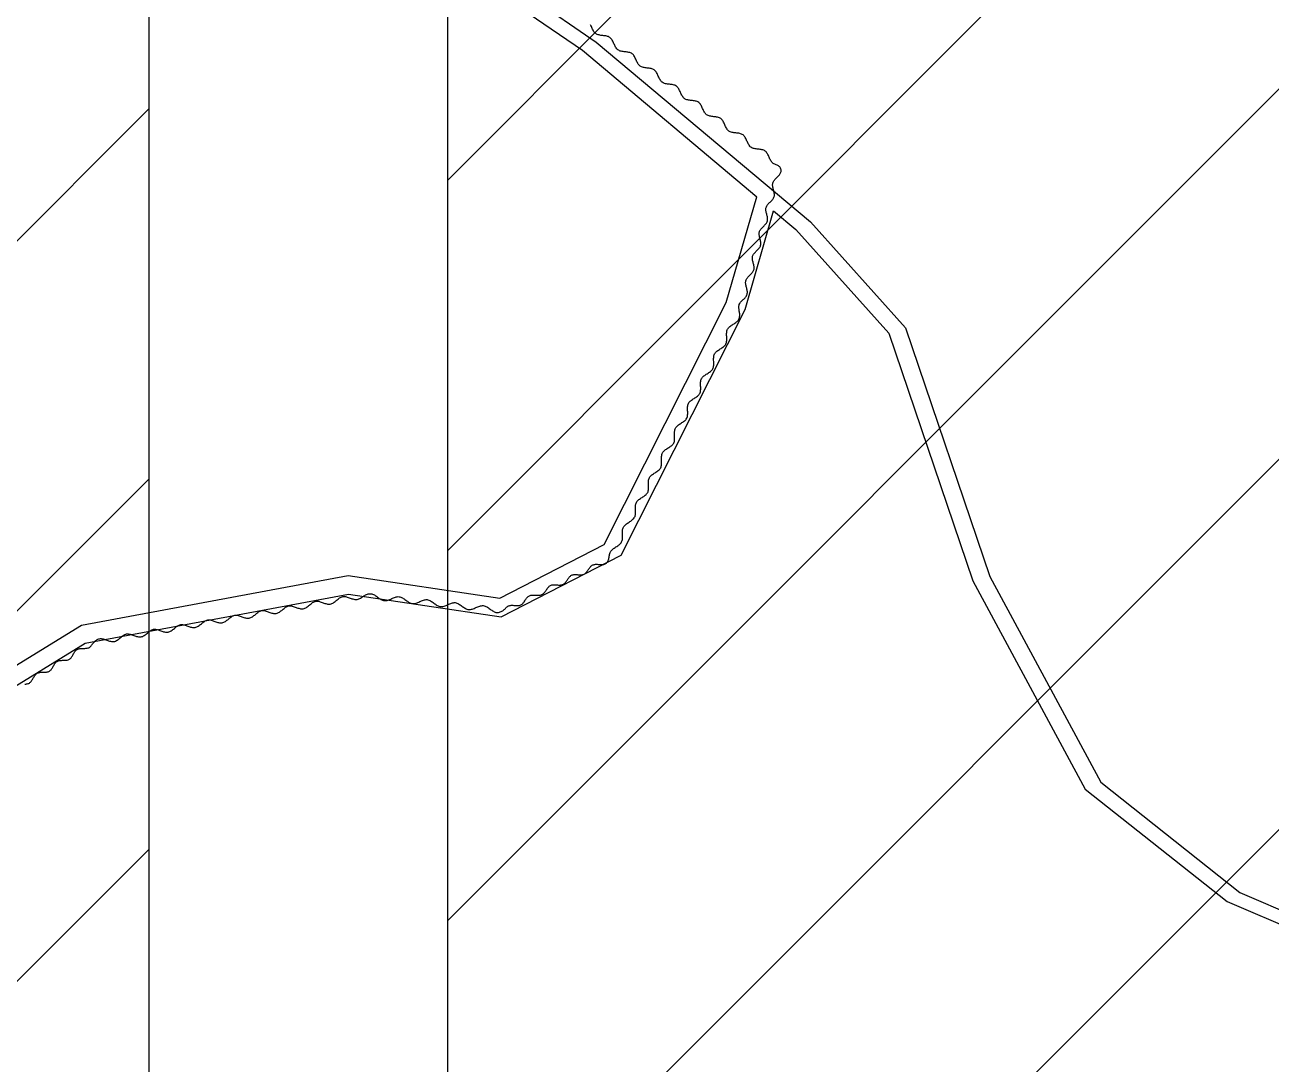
# Model space of a CAD drawing. Header units: metres. Extents: x 511779 to 512620, y 196282 to 196876.
# Drawn here: x 512523.27 to 512529.22, y 196418.81 to 196423.77 of the extents above; entities that cross this region are included whole.
import ezdxf

# ---------------------------------------------------------------- set-up
doc = ezdxf.new("R2010")
doc.units = ezdxf.units.M
doc.header["$MEASUREMENT"] = 0
doc.layers.get('0').update_dxf_attribs({"linetype": 'CONTINUOUS'})
for name, color, linetype in [('BANGUNAN', 5, 'CONTINUOUS'), ('KOP', 7, 'CONTINUOUS'), ('sungai', 45, 'CONTINUOUS')]:
    doc.layers.add(name, color=color, linetype=linetype)

msp = doc.modelspace()

# ---------------------------------------------------------------- hatches: boundary and pattern name
at = {"layer": 'KOP', "ltscale": 0.5}
h = msp.add_hatch(dxfattribs=at)
h.set_pattern_fill('ANSI31', color=1, scale=10, style=0)
h.set_pattern_definition([(45, (71.4876, 0), (-0.8838834765, 0.8838834765), [])])
edge = h.paths.add_edge_path(flags=16)
edge.add_arc((512532.4233, 196433.4781), 3.057, 0, 360)
h.paths.add_polyline_path([(512523.8585, 196440.9504), (512543.8085, 196440.9504), (512543.8085, 196423.8504), (512523.8585, 196423.8504)])
h.paths.add_polyline_path([(512542.3835, 196440.9504), (512562.3335, 196440.9504), (512562.3335, 196423.8504), (512542.3835, 196423.8504)])
edge = h.paths.add_edge_path(flags=16)
edge.add_arc((512551.9548, 196433.4781), 3.057, 0, 360)
h.paths.add_polyline_path([(512560.9085, 196440.9504), (512580.8585, 196440.9504), (512580.8585, 196423.8504), (512560.9085, 196423.8504)])
edge = h.paths.add_edge_path(flags=16)
edge.add_arc((512570.1256, 196433.4781), 3.057, 0, 360)
h.paths.add_polyline_path([(512579.4335, 196425.2754), (512599.3835, 196425.2754), (512599.3835, 196408.1754), (512579.4335, 196408.1754)])
edge = h.paths.add_edge_path(flags=16)
edge.add_arc((512589.1438, 196417.6648), 3.057, 0, 360)
h.paths.add_polyline_path([(512560.9085, 196425.2754), (512580.8585, 196425.2754), (512580.8585, 196408.1754), (512560.9085, 196408.1754)])
h.paths.add_polyline_path([(512542.3835, 196425.2754), (512562.3335, 196425.2754), (512562.3335, 196408.1754), (512542.3835, 196408.1754)])
h.paths.add_polyline_path([(512523.8585, 196425.2754), (512543.8085, 196425.2754), (512543.8085, 196408.1754), (512523.8585, 196408.1754)])
h.paths.add_polyline_path([(512505.3335, 196425.2754), (512525.2835, 196425.2754), (512525.2835, 196408.1754), (512505.3335, 196408.1754)])
h.paths.add_polyline_path([(512523.8585, 196409.6004), (512543.8085, 196409.6004), (512543.8085, 196392.5004), (512523.8585, 196392.5004)])
h.paths.add_polyline_path([(512505.3335, 196409.6004), (512525.2835, 196409.6004), (512525.2835, 196392.5004), (512505.3335, 196392.5004)])
h.paths.add_polyline_path([(512542.3835, 196409.6004), (512562.3335, 196409.6004), (512562.3335, 196392.5004), (512542.3835, 196392.5004)])
h.paths.add_polyline_path([(512560.9085, 196409.6004), (512580.8585, 196409.6004), (512580.8585, 196392.5004), (512560.9085, 196392.5004)])
h.paths.add_polyline_path([(512579.4335, 196409.6004), (512599.3835, 196409.6004), (512599.3835, 196392.5004), (512579.4335, 196392.5004)])
h.paths.add_polyline_path([(512597.9585, 196393.9254), (512617.9085, 196393.9254), (512617.9085, 196376.8254), (512597.9585, 196376.8254)])
h.paths.add_polyline_path([(512579.4335, 196393.9254), (512599.3835, 196393.9254), (512599.3835, 196376.8254), (512579.4335, 196376.8254)])
h.paths.add_polyline_path([(512560.9085, 196393.9254), (512580.8585, 196393.9254), (512580.8585, 196376.8254), (512560.9085, 196376.8254)])
h.paths.add_polyline_path([(512542.3835, 196393.9254), (512562.3335, 196393.9254), (512562.3335, 196376.8254), (512542.3835, 196376.8254)])
h.paths.add_polyline_path([(512523.8585, 196393.9254), (512543.8085, 196393.9254), (512543.8085, 196376.8254), (512523.8585, 196376.8254)])
edge = h.paths.add_edge_path(flags=16)
edge.add_arc((512571.0155, 196385.1874), 3.057, 0, 360)
edge = h.paths.add_edge_path(flags=16)
edge.add_arc((512551.7902, 196384.481), 3.057, 0, 360)
edge = h.paths.add_edge_path(flags=16)
edge.add_arc((512532.9877, 196384.481), 3.057, 0, 360)
edge = h.paths.add_edge_path(flags=16)
edge.add_arc((512533.8992, 196400.4208), 3.057, 0, 360)
edge = h.paths.add_edge_path(flags=16)
edge.add_arc((512514.3971, 196399.6911), 3.057, 0, 360)
edge = h.paths.add_edge_path(flags=16)
edge.add_arc((512515.1553, 196416.9261), 3.057, 0, 360)
edge = h.paths.add_edge_path(flags=16)
edge.add_arc((512533.5705, 196417.021), 3.057, 0, 360)
edge = h.paths.add_edge_path(flags=16)
edge.add_arc((512552.1483, 196417.1058), 3.057, 0, 360)
edge = h.paths.add_edge_path(flags=16)
edge.add_arc((512552.9492, 196400.5565), 3.057, 0, 360)
edge = h.paths.add_edge_path(flags=16)
edge.add_arc((512570.3514, 196400.5565), 3.057, 0, 360)
edge = h.paths.add_edge_path(flags=16)
edge.add_arc((512570.2939, 196416.8525), 3.057, 0, 360)
edge = h.paths.add_edge_path(flags=16)
edge.add_arc((512589.2652, 196401.2038), 3.057, 0, 360)
edge = h.paths.add_edge_path(flags=16)
edge.add_arc((512589.7985, 196384.821), 3.057, 0, 360)
edge = h.paths.add_edge_path(flags=16)
edge.add_arc((512608.2133, 196384.9436), 3.057, 0, 360)

# ---------------------------------------------------------------- linework, layer by layer
at = {"color": 5, "linetype": 'Continuous', "lineweight": -3}
for points in [[(512505.3335, 196425.2754), (512525.2835, 196425.2754), (512525.2835, 196408.1754), (512505.3335, 196408.1754)], [(512523.8585, 196425.2754), (512543.8085, 196425.2754), (512543.8085, 196408.1754), (512523.8585, 196408.1754)]]:
    msp.add_lwpolyline(points, close=True, dxfattribs=at)
at = {"layer": 'BANGUNAN', "color": 3, "linetype": 'Continuous'}
for p, q in [((512523.4376, 196425.439), (512525.9946, 196423.6873)), ((512523.3758, 196425.3964), (512525.9286, 196423.6476)), ((512525.9946, 196423.6873), (512527.0176, 196422.8282)), ((512525.9286, 196423.6476), (512526.7614, 196422.9483)), ((512526.6147, 196422.4436), (512526.7614, 196422.9483)), ((512526.7053, 196422.4107), (512526.8419, 196422.8806)), ((512526.8419, 196422.8806), (512526.9471, 196422.7923)), ((512526.9471, 196422.7923), (512527.3922, 196422.2969)), ((512527.0176, 196422.8282), (512527.4719, 196422.3226)), ((512526.0322, 196421.2887), (512526.6147, 196422.4436)), ((512526.1135, 196421.2371), (512526.7053, 196422.4107)), ((512527.4719, 196422.3226), (512527.8752, 196421.1353)), ((512527.3922, 196422.2969), (512527.7936, 196421.1153)), ((512525.5344, 196421.0325), (512526.0322, 196421.2887)), ((512525.5412, 196420.9426), (512526.1135, 196421.2371)), ((512523.5354, 196420.9035), (512524.8101, 196421.1403)), ((512524.8101, 196421.1403), (512525.5344, 196421.0325)), ((512527.8752, 196421.1353), (512528.404, 196420.1537)), ((512527.7936, 196421.1153), (512528.3292, 196420.121)), ((512523.5536, 196420.8177), (512524.811, 196421.0513)), ((512524.811, 196421.0513), (512525.5412, 196420.9426)), ((512523.0621, 196420.6115), (512523.5354, 196420.9035)), ((512523.097, 196420.536), (512523.5536, 196420.8177)), ((512528.3292, 196420.121), (512529.0077, 196419.5832)), ((512528.404, 196420.1537), (512529.0692, 196419.6264)), ((512529.0077, 196419.5832), (512529.6759, 196419.2972)), ((512529.0692, 196419.6264), (512529.7469, 196419.3364))]:
    msp.add_line(p, q, dxfattribs=at)
at = {"layer": 'sungai', "color": 43, "lineweight": -3, "ltscale": 30}
msp.add_lwpolyline([(512523.2657, 196420.6219), (512523.2696, 196420.6222), (512523.2734, 196420.6225), (512523.2771, 196420.6231), (512523.2807, 196420.624), (512523.284, 196420.6252), (512523.2871, 196420.6268), (512523.29, 196420.6288), (512523.2926, 196420.6311), (512523.2951, 196420.6338), (512523.2973, 196420.6367), (512523.2995, 196420.6399), (512523.3016, 196420.6432), (512523.3036, 196420.6467), (512523.3055, 196420.6502), (512523.3075, 196420.6537), (512523.3095, 196420.6571), (512523.3115, 196420.6604), (512523.3137, 196420.6636), (512523.316, 196420.6666), (512523.3184, 196420.6692), (512523.3211, 196420.6716), (512523.3239, 196420.6736), (512523.3271, 196420.6752), (512523.3304, 196420.6763), (512523.3339, 196420.6772), (512523.3376, 196420.6778), (512523.3414, 196420.6782), (512523.3453, 196420.6784), (512523.3493, 196420.6785), (512523.3533, 196420.6786), (512523.3573, 196420.6787), (512523.3613, 196420.6788), (512523.3652, 196420.679), (512523.369, 196420.6794), (512523.3727, 196420.68), (512523.3762, 196420.6809), (512523.3796, 196420.682), (512523.3827, 196420.6836), (512523.3855, 196420.6856), (512523.3882, 196420.688), (512523.3906, 196420.6906), (512523.3929, 196420.6936), (512523.3951, 196420.6968), (512523.3971, 196420.7001), (512523.3991, 196420.7035), (512523.4011, 196420.707), (512523.4031, 196420.7105), (512523.4051, 196420.714), (512523.4071, 196420.7173), (512523.4093, 196420.7205), (512523.4116, 196420.7234), (512523.414, 196420.7261), (512523.4167, 196420.7284), (512523.4195, 196420.7304), (512523.4226, 196420.732), (512523.426, 196420.7332), (512523.4295, 196420.7341), (512523.4332, 196420.7347), (512523.437, 196420.735), (512523.4409, 196420.7353), (512523.4449, 196420.7354), (512523.4489, 196420.7354), (512523.4529, 196420.7355), (512523.4569, 196420.7356), (512523.4608, 196420.7358), (512523.4646, 196420.7362), (512523.4683, 196420.7368), (512523.4718, 196420.7377), (512523.4751, 196420.7389), (512523.4782, 196420.7405), (512523.4811, 196420.7424), (512523.4837, 196420.7448), (512523.4862, 196420.7475), (512523.4885, 196420.7504), (512523.4906, 196420.7536), (512523.4927, 196420.7569), (512523.4947, 196420.7604), (512523.4967, 196420.7639), (512523.4986, 196420.7674), (512523.5006, 196420.7708), (512523.5027, 196420.7741), (512523.5048, 196420.7773), (512523.5071, 196420.7803), (512523.5096, 196420.7829), (512523.5122, 196420.7853), (512523.5151, 196420.7873), (512523.5182, 196420.7888), (512523.5215, 196420.79), (512523.5251, 196420.7909), (512523.5287, 196420.7915), (512523.5326, 196420.7919), (512523.5365, 196420.7921), (512523.5404, 196420.7922), (512523.5444, 196420.7923), (512523.5485, 196420.7924), (512523.5524, 196420.7925), (512523.5563, 196420.7927), (512523.5602, 196420.7931), (512523.5638, 196420.7937), (512523.5674, 196420.7945), (512523.5707, 196420.7957), (512523.5738, 196420.7973), (512523.5767, 196420.7993), (512523.5793, 196420.8016), (512523.5819, 196420.8043), (512523.5843, 196420.8072), (512523.5867, 196420.8103), (512523.5892, 196420.8135), (512523.5918, 196420.8168), (512523.5945, 196420.8201), (512523.5974, 196420.8233), (512523.6005, 196420.8264), (512523.6037, 196420.8293), (512523.6072, 196420.832), (512523.6108, 196420.8343), (512523.6145, 196420.8363), (512523.6184, 196420.8377), (512523.6224, 196420.8387), (512523.6264, 196420.8391), (512523.6306, 196420.8391), (512523.6349, 196420.8385), (512523.6392, 196420.8376), (512523.6435, 196420.8365), (512523.6479, 196420.8351), (512523.6524, 196420.8335), (512523.6568, 196420.8319), (512523.6612, 196420.8303), (512523.6656, 196420.8287), (512523.67, 196420.8273), (512523.6744, 196420.8261), (512523.6787, 196420.8252), (512523.683, 196420.8247), (512523.6871, 196420.8246), (512523.6912, 196420.825), (512523.6952, 196420.826), (512523.6991, 196420.8275), (512523.7029, 196420.8294), (512523.7067, 196420.8317), (512523.7104, 196420.8343), (512523.7141, 196420.8371), (512523.7177, 196420.84), (512523.7213, 196420.8431), (512523.725, 196420.8461), (512523.7286, 196420.849), (512523.7323, 196420.8518), (512523.736, 196420.8544), (512523.7398, 196420.8567), (512523.7436, 196420.8586), (512523.7475, 196420.8601), (512523.7515, 196420.8611), (512523.7556, 196420.8615), (512523.7597, 196420.8614), (512523.764, 196420.8609), (512523.7683, 196420.86), (512523.7727, 196420.8588), (512523.7771, 196420.8574), (512523.7815, 196420.8558), (512523.7859, 196420.8542), (512523.7903, 196420.8526), (512523.7948, 196420.8511), (512523.7992, 196420.8497), (512523.8035, 196420.8485), (512523.8078, 196420.8476), (512523.8121, 196420.847), (512523.8163, 196420.847), (512523.8203, 196420.8474), (512523.8243, 196420.8484), (512523.8282, 196420.8498), (512523.832, 196420.8518), (512523.8358, 196420.8541), (512523.8395, 196420.8566), (512523.8432, 196420.8594), (512523.8468, 196420.8624), (512523.8505, 196420.8654), (512523.8541, 196420.8684), (512523.8577, 196420.8713), (512523.8614, 196420.8741), (512523.8651, 196420.8767), (512523.8689, 196420.879), (512523.8727, 196420.8809), (512523.8766, 196420.8824), (512523.8806, 196420.8834), (512523.8847, 196420.8838), (512523.8889, 196420.8837), (512523.8931, 196420.8832), (512523.8974, 196420.8823), (512523.9018, 196420.8811), (512523.9062, 196420.8797), (512523.9106, 196420.8782), (512523.915, 196420.8766), (512523.9195, 196420.8749), (512523.9239, 196420.8734), (512523.9283, 196420.872), (512523.9326, 196420.8708), (512523.937, 196420.8699), (512523.9412, 196420.8694), (512523.9454, 196420.8693), (512523.9495, 196420.8697), (512523.9534, 196420.8707), (512523.9573, 196420.8722), (512523.9612, 196420.8741), (512523.9649, 196420.8764), (512523.9686, 196420.879), (512523.9723, 196420.8818), (512523.976, 196420.8847), (512523.9796, 196420.8877), (512523.9832, 196420.8907), (512523.9869, 196420.8937), (512523.9905, 196420.8965), (512523.9943, 196420.8991), (512523.998, 196420.9013), (512524.0018, 196420.9033), (512524.0057, 196420.9047), (512524.0097, 196420.9057), (512524.0138, 196420.9061), (512524.018, 196420.9061), (512524.0222, 196420.9055), (512524.0265, 196420.9046), (512524.0309, 196420.9035), (512524.0353, 196420.9021), (512524.0397, 196420.9005), (512524.0441, 196420.8989), (512524.0486, 196420.8973), (512524.053, 196420.8957), (512524.0574, 196420.8943), (512524.0618, 196420.8931), (512524.0661, 196420.8922), (512524.0703, 196420.8917), (512524.0745, 196420.8916), (512524.0786, 196420.892), (512524.0826, 196420.893), (512524.0865, 196420.8945), (512524.0903, 196420.8964), (512524.094, 196420.8987), (512524.0978, 196420.9013), (512524.1014, 196420.9041), (512524.1051, 196420.907), (512524.1087, 196420.9101), (512524.1123, 196420.9131), (512524.116, 196420.916), (512524.1197, 196420.9188), (512524.1234, 196420.9214), (512524.1271, 196420.9237), (512524.131, 196420.9256), (512524.1349, 196420.9271), (512524.1388, 196420.9281), (512524.1429, 196420.9285), (512524.1471, 196420.9284), (512524.1513, 196420.9279), (512524.1557, 196420.927), (512524.16, 196420.9258), (512524.1644, 196420.9244), (512524.1688, 196420.9228), (512524.1733, 196420.9212), (512524.1777, 196420.9196), (512524.1821, 196420.9181), (512524.1865, 196420.9167), (512524.1909, 196420.9155), (512524.1952, 196420.9146), (512524.1994, 196420.914), (512524.2036, 196420.914), (512524.2077, 196420.9144), (512524.2117, 196420.9154), (512524.2156, 196420.9168), (512524.2194, 196420.9188), (512524.2232, 196420.9211), (512524.2269, 196420.9236), (512524.2305, 196420.9264), (512524.2342, 196420.9294), (512524.2378, 196420.9324), (512524.2415, 196420.9354), (512524.2451, 196420.9383), (512524.2488, 196420.9411), (512524.2525, 196420.9437), (512524.2562, 196420.946), (512524.2601, 196420.9479), (512524.264, 196420.9494), (512524.268, 196420.9504), (512524.272, 196420.9508), (512524.2762, 196420.9507), (512524.2805, 196420.9502), (512524.2848, 196420.9493), (512524.2891, 196420.9481), (512524.2935, 196420.9467), (512524.298, 196420.9452), (512524.3024, 196420.9436), (512524.3068, 196420.9419), (512524.3112, 196420.9404), (512524.3156, 196420.939), (512524.32, 196420.9378), (512524.3243, 196420.9369), (512524.3286, 196420.9364), (512524.3327, 196420.9363), (512524.3368, 196420.9367), (512524.3408, 196420.9377), (512524.3447, 196420.9392), (512524.3485, 196420.9411), (512524.3523, 196420.9434), (512524.356, 196420.946), (512524.3597, 196420.9488), (512524.3633, 196420.9517), (512524.3669, 196420.9547), (512524.3706, 196420.9577), (512524.3742, 196420.9607), (512524.3779, 196420.9635), (512524.3816, 196420.9661), (512524.3854, 196420.9683), (512524.3892, 196420.9703), (512524.3931, 196420.9717), (512524.3971, 196420.9727), (512524.4012, 196420.9731), (512524.4053, 196420.9731), (512524.4096, 196420.9725), (512524.4139, 196420.9716), (512524.4183, 196420.9705), (512524.4226, 196420.9691), (512524.4271, 196420.9675), (512524.4315, 196420.9659), (512524.4359, 196420.9643), (512524.4404, 196420.9627), (512524.4448, 196420.9613), (512524.4491, 196420.9601), (512524.4534, 196420.9592), (512524.4577, 196420.9587), (512524.4619, 196420.9586), (512524.4659, 196420.959), (512524.4699, 196420.96), (512524.4738, 196420.9615), (512524.4776, 196420.9634), (512524.4814, 196420.9657), (512524.4851, 196420.9683), (512524.4888, 196420.9711), (512524.4924, 196420.974), (512524.4961, 196420.9771), (512524.4997, 196420.9801), (512524.5033, 196420.983), (512524.507, 196420.9858), (512524.5107, 196420.9884), (512524.5145, 196420.9907), (512524.5183, 196420.9926), (512524.5222, 196420.9941), (512524.5262, 196420.9951), (512524.5303, 196420.9955), (512524.5345, 196420.9954), (512524.5387, 196420.9949), (512524.543, 196420.994), (512524.5474, 196420.9928), (512524.5518, 196420.9914), (512524.5562, 196420.9898), (512524.5606, 196420.9882), (512524.5651, 196420.9866), (512524.5695, 196420.9851), (512524.5739, 196420.9836), (512524.5782, 196420.9825), (512524.5826, 196420.9816), (512524.5868, 196420.981), (512524.591, 196420.981), (512524.5951, 196420.9814), (512524.599, 196420.9824), (512524.6029, 196420.9838), (512524.6068, 196420.9858), (512524.6105, 196420.988), (512524.6142, 196420.9906), (512524.6179, 196420.9934), (512524.6216, 196420.9964), (512524.6252, 196420.9994), (512524.6288, 196421.0024), (512524.6325, 196421.0053), (512524.6361, 196421.0081), (512524.6398, 196421.0107), (512524.6436, 196421.013), (512524.6474, 196421.0149), (512524.6513, 196421.0164), (512524.6553, 196421.0174), (512524.6594, 196421.0178), (512524.6636, 196421.0177), (512524.6678, 196421.0172), (512524.6721, 196421.0163), (512524.6765, 196421.0151), (512524.6809, 196421.0137), (512524.6853, 196421.0122), (512524.6897, 196421.0106), (512524.6942, 196421.0089), (512524.6986, 196421.0074), (512524.703, 196421.006), (512524.7074, 196421.0048), (512524.7117, 196421.0039), (512524.7159, 196421.0034), (512524.7201, 196421.0033), (512524.7242, 196421.0037), (512524.7282, 196421.0047), (512524.7321, 196421.0062), (512524.7359, 196421.0081), (512524.7396, 196421.0104), (512524.7434, 196421.013), (512524.747, 196421.0158), (512524.7507, 196421.0187), (512524.7543, 196421.0217), (512524.7579, 196421.0247), (512524.7616, 196421.0277), (512524.7653, 196421.0305), (512524.769, 196421.0331), (512524.7727, 196421.0353), (512524.7766, 196421.0373), (512524.7804, 196421.0387), (512524.7844, 196421.0397), (512524.7885, 196421.0401), (512524.7927, 196421.0401), (512524.7969, 196421.0395), (512524.8012, 196421.0386), (512524.8056, 196421.0375), (512524.81, 196421.036), (512524.8144, 196421.0345), (512524.8189, 196421.0329), (512524.8233, 196421.0313), (512524.8277, 196421.0297), (512524.8321, 196421.0283), (512524.8365, 196421.0271), (512524.8408, 196421.0262), (512524.845, 196421.0257), (512524.8492, 196421.0256), (512524.8533, 196421.026), (512524.8573, 196421.027), (512524.8612, 196421.0285), (512524.8651, 196421.0304), (512524.8689, 196421.0325), (512524.8727, 196421.035), (512524.8766, 196421.0375), (512524.8805, 196421.0401), (512524.8845, 196421.0426), (512524.8886, 196421.0451), (512524.8928, 196421.0473), (512524.897, 196421.0493), (512524.9013, 196421.051), (512524.9056, 196421.0523), (512524.9099, 196421.0532), (512524.9141, 196421.0536), (512524.9183, 196421.0534), (512524.9225, 196421.0527), (512524.9266, 196421.0514), (512524.9307, 196421.0497), (512524.9347, 196421.0476), (512524.9387, 196421.0452), (512524.9426, 196421.0426), (512524.9466, 196421.0398), (512524.9505, 196421.0369), (512524.9545, 196421.0341), (512524.9584, 196421.0313), (512524.9624, 196421.0287), (512524.9664, 196421.0263), (512524.9704, 196421.0242), (512524.9744, 196421.0225), (512524.9785, 196421.0212), (512524.9827, 196421.0205), (512524.9869, 196421.0203), (512524.9912, 196421.0207), (512524.9955, 196421.0215), (512524.9999, 196421.0227), (512525.0043, 196421.0242), (512525.0087, 196421.026), (512525.0132, 196421.0279), (512525.0176, 196421.0298), (512525.0221, 196421.0318), (512525.0265, 196421.0337), (512525.0309, 196421.0354), (512525.0353, 196421.0369), (512525.0397, 196421.0381), (512525.044, 196421.039), (512525.0483, 196421.0394), (512525.0525, 196421.0392), (512525.0567, 196421.0385), (512525.0608, 196421.0372), (512525.0649, 196421.0355), (512525.0689, 196421.0334), (512525.0729, 196421.031), (512525.0768, 196421.0284), (512525.0808, 196421.0256), (512525.0847, 196421.0227), (512525.0887, 196421.0199), (512525.0926, 196421.0171), (512525.0966, 196421.0145), (512525.1006, 196421.0121), (512525.1046, 196421.01), (512525.1086, 196421.0083), (512525.1128, 196421.007), (512525.1169, 196421.0063), (512525.1211, 196421.0061), (512525.1254, 196421.0065), (512525.1297, 196421.0073), (512525.1341, 196421.0085), (512525.1385, 196421.01), (512525.1429, 196421.0118), (512525.1474, 196421.0137), (512525.1518, 196421.0156), (512525.1563, 196421.0176), (512525.1607, 196421.0195), (512525.1651, 196421.0212), (512525.1695, 196421.0227), (512525.1739, 196421.0239), (512525.1782, 196421.0248), (512525.1825, 196421.0251), (512525.1867, 196421.025), (512525.1909, 196421.0243), (512525.195, 196421.023), (512525.1991, 196421.0213), (512525.2031, 196421.0192), (512525.2071, 196421.0168), (512525.211, 196421.0141), (512525.215, 196421.0114), (512525.2189, 196421.0085), (512525.2229, 196421.0057), (512525.2268, 196421.0029), (512525.2308, 196421.0003), (512525.2348, 196420.9979), (512525.2388, 196420.9958), (512525.2428, 196420.9941), (512525.247, 196420.9928), (512525.2511, 196420.9921), (512525.2553, 196420.9919), (512525.2596, 196420.9923), (512525.264, 196420.9931), (512525.2683, 196420.9943), (512525.2727, 196420.9958), (512525.2771, 196420.9976), (512525.2816, 196420.9994), (512525.286, 196421.0014), (512525.2905, 196421.0034), (512525.2949, 196421.0053), (512525.2993, 196421.007), (512525.3037, 196421.0085), (512525.3081, 196421.0097), (512525.3124, 196421.0106), (512525.3167, 196421.0109), (512525.321, 196421.0108), (512525.3251, 196421.01), (512525.3292, 196421.0088), (512525.3333, 196421.0071), (512525.3373, 196421.005), (512525.3413, 196421.0026), (512525.3453, 196420.9999), (512525.3492, 196420.9972), (512525.3531, 196420.9943), (512525.3571, 196420.9915), (512525.361, 196420.9887), (512525.365, 196420.9861), (512525.369, 196420.9837), (512525.373, 196420.9816), (512525.3771, 196420.9798), (512525.3812, 196420.9786), (512525.3853, 196420.9778), (512525.3895, 196420.9777), (512525.3938, 196420.9781), (512525.3982, 196420.9789), (512525.4025, 196420.9801), (512525.4069, 196420.9816), (512525.4113, 196420.9833), (512525.4158, 196420.9852), (512525.4202, 196420.9872), (512525.4247, 196420.9892), (512525.4291, 196420.9911), (512525.4336, 196420.9928), (512525.438, 196420.9943), (512525.4423, 196420.9955), (512525.4467, 196420.9963), (512525.4509, 196420.9967), (512525.4552, 196420.9966), (512525.4593, 196420.9958), (512525.4634, 196420.9946), (512525.4675, 196420.9928), (512525.4715, 196420.9908), (512525.4755, 196420.9884), (512525.4795, 196420.9857), (512525.4834, 196420.9829), (512525.4873, 196420.9801), (512525.4913, 196420.9772), (512525.4952, 196420.9745), (512525.4992, 196420.9718), (512525.5032, 196420.9694), (512525.5072, 196420.9673), (512525.5113, 196420.9656), (512525.5154, 196420.9644), (512525.5195, 196420.9636), (512525.5237, 196420.9635), (512525.528, 196420.9639), (512525.5322, 196420.9648), (512525.5364, 196420.9661), (512525.5404, 196420.9678), (512525.5443, 196420.9699), (512525.548, 196420.9722), (512525.5515, 196420.9748), (512525.5548, 196420.9775), (512525.5578, 196420.9804), (512525.5606, 196420.9832), (512525.5634, 196420.986), (512525.5662, 196420.9886), (512525.569, 196420.9911), (512525.5719, 196420.9932), (512525.5749, 196420.9949), (512525.5781, 196420.9962), (512525.5816, 196420.9971), (512525.5852, 196420.9977), (512525.589, 196420.998), (512525.5928, 196420.9981), (512525.5968, 196420.998), (512525.6008, 196420.9977), (512525.6048, 196420.9975), (512525.6088, 196420.9972), (512525.6128, 196420.997), (512525.6167, 196420.9969), (512525.6206, 196420.9969), (512525.6243, 196420.9972), (512525.628, 196420.9978), (512525.6314, 196420.9987), (512525.6347, 196421), (512525.6377, 196421.0018), (512525.6405, 196421.0039), (512525.6432, 196421.0064), (512525.6458, 196421.0092), (512525.6482, 196421.0122), (512525.6505, 196421.0153), (512525.6528, 196421.0186), (512525.6551, 196421.0219), (512525.6574, 196421.0253), (512525.6597, 196421.0286), (512525.662, 196421.0317), (512525.6645, 196421.0347), (512525.667, 196421.0375), (512525.6697, 196421.04), (512525.6725, 196421.0421), (512525.6756, 196421.0439), (512525.6788, 196421.0452), (512525.6823, 196421.0461), (512525.6859, 196421.0467), (512525.6896, 196421.047), (512525.6935, 196421.047), (512525.6974, 196421.0469), (512525.7014, 196421.0467), (512525.7054, 196421.0464), (512525.7095, 196421.0461), (512525.7135, 196421.0459), (512525.7174, 196421.0458), (512525.7213, 196421.0459), (512525.725, 196421.0462), (512525.7286, 196421.0467), (512525.7321, 196421.0476), (512525.7353, 196421.049), (512525.7384, 196421.0507), (512525.7412, 196421.0529), (512525.7439, 196421.0553), (512525.7464, 196421.0581), (512525.7489, 196421.0611), (512525.7512, 196421.0643), (512525.7535, 196421.0675), (512525.7558, 196421.0709), (512525.758, 196421.0742), (512525.7603, 196421.0775), (512525.7627, 196421.0807), (512525.7651, 196421.0837), (512525.7677, 196421.0864), (512525.7704, 196421.0889), (512525.7732, 196421.0911), (512525.7762, 196421.0928), (512525.7795, 196421.0941), (512525.7829, 196421.095), (512525.7865, 196421.0956), (512525.7903, 196421.0959), (512525.7942, 196421.096), (512525.7981, 196421.0959), (512525.8021, 196421.0956), (512525.8061, 196421.0954), (512525.8101, 196421.0951), (512525.8141, 196421.0949), (512525.8181, 196421.0948), (512525.8219, 196421.0948), (512525.8257, 196421.0951), (512525.8293, 196421.0957), (512525.8327, 196421.0966), (512525.836, 196421.0979), (512525.839, 196421.0997), (512525.8419, 196421.1018), (512525.8446, 196421.1043), (512525.8471, 196421.1071), (512525.8495, 196421.11), (512525.8519, 196421.1132), (512525.8542, 196421.1165), (512525.8565, 196421.1198), (512525.8587, 196421.1232), (512525.861, 196421.1264), (512525.8634, 196421.1296), (512525.8658, 196421.1326), (512525.8683, 196421.1354), (512525.871, 196421.1379), (512525.8739, 196421.14), (512525.8769, 196421.1418), (512525.8802, 196421.1431), (512525.8836, 196421.144), (512525.8872, 196421.1446), (512525.891, 196421.1448), (512525.8948, 196421.1449), (512525.8988, 196421.1448), (512525.9028, 196421.1446), (512525.9068, 196421.1443), (512525.9108, 196421.144), (512525.9148, 196421.1438), (512525.9188, 196421.1437), (512525.9226, 196421.1438), (512525.9264, 196421.1441), (512525.93, 196421.1446), (512525.9334, 196421.1455), (512525.9367, 196421.1469), (512525.9397, 196421.1486), (512525.9426, 196421.1507), (512525.9452, 196421.1532), (512525.9478, 196421.156), (512525.9502, 196421.159), (512525.9526, 196421.1622), (512525.9549, 196421.1654), (512525.9571, 196421.1688), (512525.9594, 196421.1721), (512525.9617, 196421.1754), (512525.964, 196421.1786), (512525.9665, 196421.1816), (512525.969, 196421.1843), (512525.9717, 196421.1868), (512525.9745, 196421.189), (512525.9776, 196421.1907), (512525.9808, 196421.192), (512525.9843, 196421.1929), (512525.9879, 196421.1935), (512525.9916, 196421.1938), (512525.9955, 196421.1939), (512525.9994, 196421.1937), (512526.0034, 196421.1935), (512526.0075, 196421.1933), (512526.0115, 196421.193), (512526.0155, 196421.1928), (512526.0194, 196421.1926), (512526.0233, 196421.1927), (512526.027, 196421.193), (512526.0306, 196421.1936), (512526.0341, 196421.1945), (512526.0373, 196421.1958), (512526.0404, 196421.1976), (512526.0432, 196421.1997), (512526.0457, 196421.2023), (512526.048, 196421.2052), (512526.0501, 196421.2084), (512526.0519, 196421.2119), (512526.0533, 196421.2157), (512526.0545, 196421.2197), (512526.0554, 196421.2238), (512526.0561, 196421.2281), (512526.0567, 196421.2325), (512526.0573, 196421.2369), (512526.0581, 196421.2412), (512526.059, 196421.2454), (512526.0603, 196421.2494), (512526.062, 196421.2532), (512526.0642, 196421.2568), (512526.0668, 196421.2601), (512526.0699, 196421.2632), (512526.0733, 196421.2661), (512526.077, 196421.2689), (512526.0808, 196421.2716), (512526.0848, 196421.2742), (512526.0889, 196421.2768), (512526.093, 196421.2794), (512526.097, 196421.282), (512526.1008, 196421.2847), (512526.1045, 196421.2874), (512526.1079, 196421.2904), (512526.111, 196421.2935), (512526.1136, 196421.2968), (512526.1158, 196421.3003), (512526.1175, 196421.3042), (512526.1187, 196421.3082), (512526.1196, 196421.3125), (512526.12, 196421.317), (512526.1203, 196421.3216), (512526.1203, 196421.3263), (512526.1202, 196421.3311), (512526.12, 196421.3359), (512526.1198, 196421.3407), (512526.1197, 196421.3454), (512526.1197, 196421.3501), (512526.12, 196421.3547), (512526.1205, 196421.3592), (512526.1213, 196421.3635), (512526.1225, 196421.3676), (512526.1242, 196421.3714), (512526.1264, 196421.3749), (512526.1291, 196421.3782), (512526.1321, 196421.3813), (512526.1355, 196421.3843), (512526.1392, 196421.3871), (512526.1431, 196421.3897), (512526.147, 196421.3924), (512526.1511, 196421.3949), (512526.1552, 196421.3975), (512526.1592, 196421.4001), (512526.163, 196421.4028), (512526.1667, 196421.4056), (512526.1701, 196421.4085), (512526.1732, 196421.4116), (512526.1758, 196421.4149), (512526.178, 196421.4185), (512526.1797, 196421.4223), (512526.1809, 196421.4264), (512526.1818, 196421.4307), (512526.1823, 196421.4351), (512526.1825, 196421.4397), (512526.1825, 196421.4444), (512526.1824, 196421.4492), (512526.1822, 196421.454), (512526.182, 196421.4588), (512526.1819, 196421.4636), (512526.182, 196421.4683), (512526.1822, 196421.4729), (512526.1827, 196421.4773), (512526.1835, 196421.4816), (512526.1847, 196421.4857), (512526.1864, 196421.4895), (512526.1886, 196421.4931), (512526.1913, 196421.4964), (512526.1943, 196421.4995), (512526.1977, 196421.5024), (512526.2014, 196421.5052), (512526.2053, 196421.5079), (512526.2093, 196421.5105), (512526.2133, 196421.5131), (512526.2174, 196421.5156), (512526.2214, 196421.5182), (512526.2253, 196421.5209), (512526.2289, 196421.5237), (512526.2323, 196421.5266), (512526.2354, 196421.5297), (512526.238, 196421.533), (512526.2402, 196421.5366), (512526.2419, 196421.5404), (512526.2432, 196421.5445), (512526.244, 196421.5488), (512526.2445, 196421.5532), (512526.2447, 196421.5578), (512526.2447, 196421.5625), (512526.2446, 196421.5673), (512526.2444, 196421.5721), (512526.2443, 196421.5769), (512526.2441, 196421.5817), (512526.2442, 196421.5864), (512526.2444, 196421.591), (512526.2449, 196421.5955), (512526.2457, 196421.5997), (512526.2469, 196421.6038), (512526.2486, 196421.6076), (512526.2508, 196421.6112), (512526.2535, 196421.6145), (512526.2566, 196421.6176), (512526.2599, 196421.6205), (512526.2636, 196421.6233), (512526.2675, 196421.626), (512526.2715, 196421.6286), (512526.2755, 196421.6312), (512526.2796, 196421.6338), (512526.2836, 196421.6364), (512526.2875, 196421.6391), (512526.2911, 196421.6418), (512526.2945, 196421.6448), (512526.2976, 196421.6479), (512526.3003, 196421.6512), (512526.3025, 196421.6547), (512526.3042, 196421.6586), (512526.3054, 196421.6626), (512526.3062, 196421.6669), (512526.3067, 196421.6714), (512526.3069, 196421.676), (512526.3069, 196421.6807), (512526.3068, 196421.6855), (512526.3066, 196421.6903), (512526.3065, 196421.6951), (512526.3064, 196421.6998), (512526.3064, 196421.7045), (512526.3066, 196421.7091), (512526.3071, 196421.7136), (512526.3079, 196421.7179), (512526.3091, 196421.722), (512526.3108, 196421.7258), (512526.313, 196421.7293), (512526.3157, 196421.7326), (512526.3188, 196421.7358), (512526.3222, 196421.7387), (512526.3258, 196421.7415), (512526.3297, 196421.7441), (512526.3337, 196421.7468), (512526.3378, 196421.7493), (512526.3418, 196421.7519), (512526.3458, 196421.7545), (512526.3497, 196421.7572), (512526.3533, 196421.76), (512526.3567, 196421.7629), (512526.3598, 196421.766), (512526.3625, 196421.7693), (512526.3647, 196421.7729), (512526.3664, 196421.7767), (512526.3676, 196421.7808), (512526.3684, 196421.7851), (512526.3689, 196421.7895), (512526.3691, 196421.7941), (512526.3691, 196421.7988), (512526.369, 196421.8036), (512526.3689, 196421.8084), (512526.3687, 196421.8132), (512526.3686, 196421.818), (512526.3686, 196421.8227), (512526.3688, 196421.8273), (512526.3693, 196421.8317), (512526.3701, 196421.836), (512526.3714, 196421.8401), (512526.373, 196421.8439), (512526.3752, 196421.8475), (512526.3779, 196421.8508), (512526.381, 196421.8539), (512526.3844, 196421.8568), (512526.388, 196421.8596), (512526.3919, 196421.8623), (512526.3959, 196421.8649), (512526.4, 196421.8675), (512526.404, 196421.87), (512526.408, 196421.8726), (512526.4119, 196421.8753), (512526.4156, 196421.8781), (512526.419, 196421.881), (512526.422, 196421.8841), (512526.4247, 196421.8875), (512526.4269, 196421.891), (512526.4286, 196421.8948), (512526.4298, 196421.8989), (512526.4306, 196421.9032), (512526.4311, 196421.9076), (512526.4313, 196421.9122), (512526.4314, 196421.9169), (512526.4313, 196421.9217), (512526.4311, 196421.9265), (512526.4309, 196421.9313), (512526.4308, 196421.9361), (512526.4308, 196421.9408), (512526.431, 196421.9454), (512526.4315, 196421.9499), (512526.4323, 196421.9541), (512526.4336, 196421.9582), (512526.4353, 196421.962), (512526.4375, 196421.9656), (512526.4401, 196421.9689), (512526.4432, 196421.972), (512526.4466, 196421.9749), (512526.4503, 196421.9777), (512526.4541, 196421.9804), (512526.4581, 196421.983), (512526.4622, 196421.9856), (512526.4662, 196421.9882), (512526.4702, 196421.9908), (512526.4741, 196421.9935), (512526.4778, 196421.9962), (512526.4812, 196421.9992), (512526.4842, 196422.0023), (512526.4869, 196422.0056), (512526.4891, 196422.0091), (512526.4908, 196422.013), (512526.492, 196422.017), (512526.4928, 196422.0213), (512526.4933, 196422.0258), (512526.4936, 196422.0304), (512526.4936, 196422.0351), (512526.4935, 196422.0399), (512526.4933, 196422.0447), (512526.4931, 196422.0495), (512526.493, 196422.0542), (512526.493, 196422.0589), (512526.4933, 196422.0635), (512526.4937, 196422.068), (512526.4946, 196422.0723), (512526.4958, 196422.0764), (512526.4975, 196422.0802), (512526.4997, 196422.0837), (512526.5023, 196422.0871), (512526.5054, 196422.0902), (512526.5088, 196422.0931), (512526.5125, 196422.0959), (512526.5163, 196422.0985), (512526.5203, 196422.1012), (512526.5244, 196422.1037), (512526.5285, 196422.1063), (512526.5325, 196422.1089), (512526.5363, 196422.1116), (512526.54, 196422.1144), (512526.5434, 196422.1173), (512526.5465, 196422.1204), (512526.5491, 196422.1237), (512526.5513, 196422.1273), (512526.553, 196422.1311), (512526.5542, 196422.1352), (512526.5551, 196422.1395), (512526.5555, 196422.1439), (512526.5558, 196422.1485), (512526.5558, 196422.1532), (512526.5557, 196422.158), (512526.5555, 196422.1628), (512526.5553, 196422.1676), (512526.5552, 196422.1724), (512526.5552, 196422.1771), (512526.5555, 196422.1817), (512526.556, 196422.1861), (512526.5568, 196422.1904), (512526.558, 196422.1945), (512526.5597, 196422.1983), (512526.5619, 196422.2019), (512526.5646, 196422.2052), (512526.5676, 196422.2083), (512526.571, 196422.2112), (512526.5747, 196422.214), (512526.5785, 196422.2167), (512526.5825, 196422.2193), (512526.5866, 196422.2219), (512526.5907, 196422.2244), (512526.5947, 196422.227), (512526.5985, 196422.2297), (512526.6022, 196422.2325), (512526.6056, 196422.2354), (512526.6087, 196422.2385), (512526.6113, 196422.2419), (512526.6135, 196422.2454), (512526.6152, 196422.2492), (512526.6164, 196422.2533), (512526.6173, 196422.2576), (512526.6178, 196422.262), (512526.618, 196422.2666), (512526.618, 196422.2713), (512526.6179, 196422.2761), (512526.6177, 196422.2809), (512526.6175, 196422.2857), (512526.6174, 196422.2905), (512526.6175, 196422.2952), (512526.6177, 196422.2998), (512526.6182, 196422.3043), (512526.619, 196422.3086), (512526.6202, 196422.3126), (512526.6219, 196422.3164), (512526.6241, 196422.32), (512526.6268, 196422.3233), (512526.6298, 196422.3264), (512526.6332, 196422.3293), (512526.6369, 196422.3321), (512526.6408, 196422.3348), (512526.6448, 196422.3374), (512526.6488, 196422.34), (512526.6529, 196422.3426), (512526.6569, 196422.3452), (512526.6608, 196422.3479), (512526.6644, 196422.3506), (512526.6678, 196422.3536), (512526.6709, 196422.3567), (512526.6735, 196422.36), (512526.6757, 196422.3635), (512526.6774, 196422.3674), (512526.6786, 196422.3714), (512526.6794, 196422.3757), (512526.6798, 196422.3801), (512526.6799, 196422.3846), (512526.6797, 196422.3891), (512526.6793, 196422.3937), (512526.6787, 196422.3983), (512526.678, 196422.4028), (512526.6773, 196422.4072), (512526.6766, 196422.4115), (512526.6761, 196422.4157), (512526.6758, 196422.4198), (512526.6757, 196422.4237), (512526.676, 196422.4276), (512526.6768, 196422.4313), (512526.678, 196422.4349), (512526.6798, 196422.4383), (512526.6819, 196422.4417), (512526.6843, 196422.4449), (512526.687, 196422.4481), (512526.6899, 196422.4512), (512526.693, 196422.4543), (512526.6961, 196422.4573), (512526.6992, 196422.4604), (512526.7022, 196422.4635), (512526.7051, 196422.4666), (512526.7078, 196422.4698), (512526.7102, 196422.473), (512526.7124, 196422.4763), (512526.7141, 196422.4798), (512526.7153, 196422.4834), (512526.7161, 196422.4871), (512526.7164, 196422.4909), (512526.7163, 196422.4949), (512526.7159, 196422.4989), (512526.7152, 196422.503), (512526.7143, 196422.5072), (512526.7133, 196422.5114), (512526.7122, 196422.5156), (512526.7111, 196422.5198), (512526.7101, 196422.524), (512526.7092, 196422.5282), (512526.7085, 196422.5323), (512526.7081, 196422.5363), (512526.708, 196422.5403), (512526.7083, 196422.5441), (512526.709, 196422.5478), (512526.7103, 196422.5514), (512526.712, 196422.5549), (512526.7141, 196422.5582), (512526.7166, 196422.5614), (512526.7193, 196422.5646), (512526.7222, 196422.5677), (512526.7252, 196422.5708), (512526.7283, 196422.5739), (512526.7314, 196422.5769), (512526.7345, 196422.58), (512526.7374, 196422.5831), (512526.7401, 196422.5863), (512526.7425, 196422.5895), (512526.7446, 196422.5929), (512526.7463, 196422.5963), (512526.7476, 196422.5999), (512526.7484, 196422.6036), (512526.7487, 196422.6074), (512526.7486, 196422.6114), (512526.7481, 196422.6154), (512526.7474, 196422.6195), (512526.7466, 196422.6237), (512526.7455, 196422.6279), (512526.7445, 196422.6321), (512526.7434, 196422.6364), (512526.7424, 196422.6406), (512526.7415, 196422.6447), (512526.7408, 196422.6488), (512526.7404, 196422.6529), (512526.7403, 196422.6568), (512526.7406, 196422.6607), (512526.7413, 196422.6644), (512526.7426, 196422.6679), (512526.7443, 196422.6714), (512526.7464, 196422.6747), (512526.7488, 196422.678), (512526.7516, 196422.6811), (512526.7545, 196422.6843), (512526.7575, 196422.6873), (512526.7606, 196422.6904), (512526.7637, 196422.6935), (512526.7667, 196422.6966), (512526.7696, 196422.6997), (512526.7723, 196422.7028), (512526.7748, 196422.7061), (512526.7769, 196422.7094), (512526.7786, 196422.7129), (512526.7799, 196422.7164), (512526.7806, 196422.7201), (512526.7809, 196422.724), (512526.7808, 196422.7279), (512526.7804, 196422.732), (512526.7797, 196422.7361), (512526.7788, 196422.7403), (512526.7778, 196422.7445), (512526.7767, 196422.7487), (512526.7756, 196422.7529), (512526.7746, 196422.7571), (512526.7737, 196422.7613), (512526.773, 196422.7654), (512526.7726, 196422.7694), (512526.7725, 196422.7734), (512526.7728, 196422.7772), (512526.7736, 196422.7809), (512526.7748, 196422.7845), (512526.7766, 196422.7879), (512526.7787, 196422.7913), (512526.7811, 196422.7945), (512526.7838, 196422.7977), (512526.7867, 196422.8008), (512526.7898, 196422.8039), (512526.7929, 196422.8069), (512526.796, 196422.81), (512526.799, 196422.8131), (512526.8019, 196422.8162), (512526.8046, 196422.8194), (512526.807, 196422.8226), (512526.8092, 196422.826), (512526.8109, 196422.8294), (512526.8121, 196422.833), (512526.8129, 196422.8367), (512526.8132, 196422.8405), (512526.8131, 196422.8445), (512526.8127, 196422.8485), (512526.812, 196422.8526), (512526.8111, 196422.8568), (512526.8101, 196422.861), (512526.809, 196422.8652), (512526.8079, 196422.8694), (512526.8069, 196422.8736), (512526.806, 196422.8778), (512526.8053, 196422.8819), (512526.8049, 196422.886), (512526.8048, 196422.8899), (512526.8051, 196422.8937), (512526.8058, 196422.8975), (512526.8071, 196422.901), (512526.8088, 196422.9045), (512526.8109, 196422.9078), (512526.8134, 196422.9111), (512526.8161, 196422.9142), (512526.819, 196422.9173), (512526.822, 196422.9204), (512526.8251, 196422.9235), (512526.8282, 196422.9265), (512526.8312, 196422.9296), (512526.8342, 196422.9327), (512526.8369, 196422.9359), (512526.8393, 196422.9392), (512526.8414, 196422.9425), (512526.8431, 196422.9459), (512526.8444, 196422.9495), (512526.8452, 196422.9532), (512526.8454, 196422.9571), (512526.8453, 196422.961), (512526.8449, 196422.9651), (512526.8442, 196422.9692), (512526.8433, 196422.9733), (512526.8423, 196422.9775), (512526.8412, 196422.9818), (512526.8402, 196422.986), (512526.8391, 196422.9902), (512526.8383, 196422.9943), (512526.8376, 196422.9985), (512526.8371, 196423.0025), (512526.837, 196423.0064), (512526.8373, 196423.0103), (512526.8381, 196423.014), (512526.8394, 196423.0176), (512526.8411, 196423.021), (512526.8432, 196423.0243), (512526.8456, 196423.0276), (512526.8483, 196423.0308), (512526.8512, 196423.0339), (512526.8543, 196423.037), (512526.8574, 196423.04), (512526.8605, 196423.0431), (512526.8635, 196423.0462), (512526.8664, 196423.0493), (512526.8691, 196423.0525), (512526.8716, 196423.0557), (512526.8737, 196423.059), (512526.8754, 196423.0625), (512526.8767, 196423.0661), (512526.8774, 196423.0698), (512526.8776, 196423.0735), (512526.8774, 196423.0773), (512526.8766, 196423.081), (512526.8753, 196423.0845), (512526.8736, 196423.0878), (512526.8714, 196423.0908), (512526.8687, 196423.0933), (512526.8656, 196423.0955), (512526.8621, 196423.0973), (512526.8584, 196423.0989), (512526.8545, 196423.1003), (512526.8506, 196423.1018), (512526.8468, 196423.1034), (512526.843, 196423.1053), (512526.8396, 196423.1075), (512526.8364, 196423.1101), (512526.8336, 196423.1132), (512526.831, 196423.1166), (512526.8287, 196423.1203), (512526.8265, 196423.1243), (512526.8244, 196423.1284), (512526.8225, 196423.1327), (512526.8206, 196423.137), (512526.8186, 196423.1414), (512526.8167, 196423.1456), (512526.8146, 196423.1498), (512526.8124, 196423.1537), (512526.8101, 196423.1574), (512526.8075, 196423.1609), (512526.8047, 196423.1639), (512526.8015, 196423.1666), (512526.7981, 196423.1688), (512526.7943, 196423.1706), (512526.7902, 196423.172), (512526.786, 196423.1731), (512526.7815, 196423.174), (512526.777, 196423.1747), (512526.7723, 196423.1752), (512526.7676, 196423.1758), (512526.7629, 196423.1763), (512526.7582, 196423.1769), (512526.7537, 196423.1776), (512526.7492, 196423.1784), (512526.745, 196423.1796), (512526.7409, 196423.181), (512526.7371, 196423.1828), (512526.7337, 196423.1849), (512526.7305, 196423.1876), (512526.7277, 196423.1907), (512526.7251, 196423.1941), (512526.7228, 196423.1978), (512526.7206, 196423.2018), (512526.7185, 196423.2059), (512526.7166, 196423.2102), (512526.7146, 196423.2145), (512526.7127, 196423.2188), (512526.7108, 196423.2231), (512526.7087, 196423.2272), (512526.7065, 196423.2312), (512526.7042, 196423.2349), (512526.7016, 196423.2384), (512526.6988, 196423.2414), (512526.6956, 196423.2441), (512526.6921, 196423.2463), (512526.6884, 196423.248), (512526.6843, 196423.2495), (512526.6801, 196423.2506), (512526.6756, 196423.2514), (512526.671, 196423.2521), (512526.6664, 196423.2527), (512526.6617, 196423.2532), (512526.657, 196423.2538), (512526.6523, 196423.2543), (512526.6478, 196423.255), (512526.6433, 196423.2559), (512526.6391, 196423.257), (512526.635, 196423.2585), (512526.6312, 196423.2602), (512526.6278, 196423.2624), (512526.6246, 196423.2651), (512526.6218, 196423.2681), (512526.6192, 196423.2716), (512526.6168, 196423.2753), (512526.6147, 196423.2793), (512526.6126, 196423.2834), (512526.6107, 196423.2877), (512526.6087, 196423.292), (512526.6068, 196423.2963), (512526.6049, 196423.3006), (512526.6028, 196423.3047), (512526.6006, 196423.3087), (512526.5983, 196423.3124), (512526.5957, 196423.3158), (512526.5929, 196423.3189), (512526.5897, 196423.3216), (512526.5862, 196423.3237), (512526.5825, 196423.3255), (512526.5784, 196423.3269), (512526.5741, 196423.3281), (512526.5697, 196423.3289), (512526.5651, 196423.3296), (512526.5605, 196423.3302), (512526.5558, 196423.3307), (512526.5511, 196423.3312), (512526.5464, 196423.3318), (512526.5419, 196423.3325), (512526.5374, 196423.3334), (512526.5332, 196423.3345), (512526.5291, 196423.3359), (512526.5253, 196423.3377), (512526.5218, 196423.3399), (512526.5187, 196423.3426), (512526.5159, 196423.3456), (512526.5133, 196423.3491), (512526.5109, 196423.3528), (512526.5088, 196423.3567), (512526.5067, 196423.3609), (512526.5047, 196423.3651), (512526.5028, 196423.3695), (512526.5009, 196423.3738), (512526.4989, 196423.3781), (512526.4969, 196423.3822), (512526.4947, 196423.3862), (512526.4924, 196423.3899), (512526.4898, 196423.3933), (512526.4869, 196423.3964), (512526.4838, 196423.399), (512526.4803, 196423.4012), (512526.4765, 196423.403), (512526.4725, 196423.4044), (512526.4682, 196423.4055), (512526.4638, 196423.4064), (512526.4592, 196423.4071), (512526.4546, 196423.4077), (512526.4499, 196423.4082), (512526.4452, 196423.4087), (512526.4405, 196423.4093), (512526.4359, 196423.41), (512526.4315, 196423.4109), (512526.4272, 196423.412), (512526.4232, 196423.4134), (512526.4194, 196423.4152), (512526.4159, 196423.4174), (512526.4128, 196423.42), (512526.41, 196423.4231), (512526.4074, 196423.4265), (512526.405, 196423.4303), (512526.4029, 196423.4342), (512526.4008, 196423.4384), (512526.3988, 196423.4426), (512526.3969, 196423.447), (512526.395, 196423.4513), (512526.393, 196423.4555), (512526.391, 196423.4597), (512526.3888, 196423.4636), (512526.3865, 196423.4674), (512526.3839, 196423.4708), (512526.381, 196423.4739), (512526.3779, 196423.4765), (512526.3744, 196423.4787), (512526.3706, 196423.4805), (512526.3666, 196423.4819), (512526.3623, 196423.483), (512526.3579, 196423.4839), (512526.3533, 196423.4846), (512526.3487, 196423.4852), (512526.344, 196423.4857), (512526.3393, 196423.4862), (512526.3346, 196423.4868), (512526.33, 196423.4875), (512526.3256, 196423.4884), (512526.3213, 196423.4895), (512526.3173, 196423.4909), (512526.3135, 196423.4927), (512526.31, 196423.4949), (512526.3069, 196423.4975), (512526.3041, 196423.5006), (512526.3015, 196423.504), (512526.2991, 196423.5077), (512526.2969, 196423.5117), (512526.2949, 196423.5158), (512526.2929, 196423.5201), (512526.291, 196423.5244), (512526.2891, 196423.5288), (512526.2871, 196423.533), (512526.2851, 196423.5372), (512526.2829, 196423.5411), (512526.2805, 196423.5448), (512526.278, 196423.5483), (512526.2751, 196423.5513), (512526.272, 196423.554), (512526.2685, 196423.5562), (512526.2647, 196423.558), (512526.2607, 196423.5594), (512526.2564, 196423.5605), (512526.252, 196423.5614), (512526.2474, 196423.5621), (512526.2428, 196423.5626), (512526.2381, 196423.5632), (512526.2334, 196423.5637), (512526.2287, 196423.5643), (512526.2241, 196423.565), (512526.2197, 196423.5658), (512526.2154, 196423.567), (512526.2114, 196423.5684), (512526.2076, 196423.5702), (512526.2041, 196423.5723), (512526.201, 196423.575), (512526.1981, 196423.5781), (512526.1956, 196423.5815), (512526.1932, 196423.5852), (512526.191, 196423.5892), (512526.189, 196423.5933), (512526.187, 196423.5976), (512526.1851, 196423.6019), (512526.1832, 196423.6062), (512526.1812, 196423.6105), (512526.1792, 196423.6146), (512526.177, 196423.6186), (512526.1746, 196423.6223), (512526.1721, 196423.6258), (512526.1692, 196423.6288), (512526.1661, 196423.6315), (512526.1626, 196423.6337), (512526.1588, 196423.6354), (512526.1548, 196423.6369), (512526.1505, 196423.638), (512526.1461, 196423.6389), (512526.1415, 196423.6395), (512526.1369, 196423.6401), (512526.1322, 196423.6406), (512526.1275, 196423.6412), (512526.1228, 196423.6418), (512526.1182, 196423.6424), (512526.1138, 196423.6433), (512526.1095, 196423.6444), (512526.1055, 196423.6459), (512526.1017, 196423.6476), (512526.0982, 196423.6498), (512526.0951, 196423.6525), (512526.0922, 196423.6555), (512526.0897, 196423.659), (512526.0873, 196423.6627), (512526.0851, 196423.6667), (512526.0831, 196423.6708), (512526.0811, 196423.6751), (512526.0792, 196423.6794), (512526.0773, 196423.6837), (512526.0753, 196423.688), (512526.0733, 196423.6921), (512526.0711, 196423.6961), (512526.0687, 196423.6998), (512526.0662, 196423.7032), (512526.0633, 196423.7063), (512526.0602, 196423.709), (512526.0567, 196423.7111), (512526.0529, 196423.7129), (512526.0489, 196423.7143), (512526.0446, 196423.7155), (512526.0402, 196423.7163), (512526.0356, 196423.717), (512526.0309, 196423.7176), (512526.0262, 196423.7181), (512526.0215, 196423.7187), (512526.0169, 196423.7192), (512526.0123, 196423.7199), (512526.0079, 196423.7208), (512526.0036, 196423.7219), (512525.9996, 196423.7233), (512525.9958, 196423.7251), (512525.9923, 196423.7273), (512525.9892, 196423.73), (512525.9863, 196423.733), (512525.9838, 196423.7365), (512525.9814, 196423.7402), (512525.9792, 196423.7441), (512525.9772, 196423.7483), (512525.9752, 196423.7525), (512525.9733, 196423.7569), (512525.9714, 196423.7612), (512525.9694, 196423.7655), (512525.9674, 196423.7696)], dxfattribs=at)

doc.saveas('drawing.dxf')
